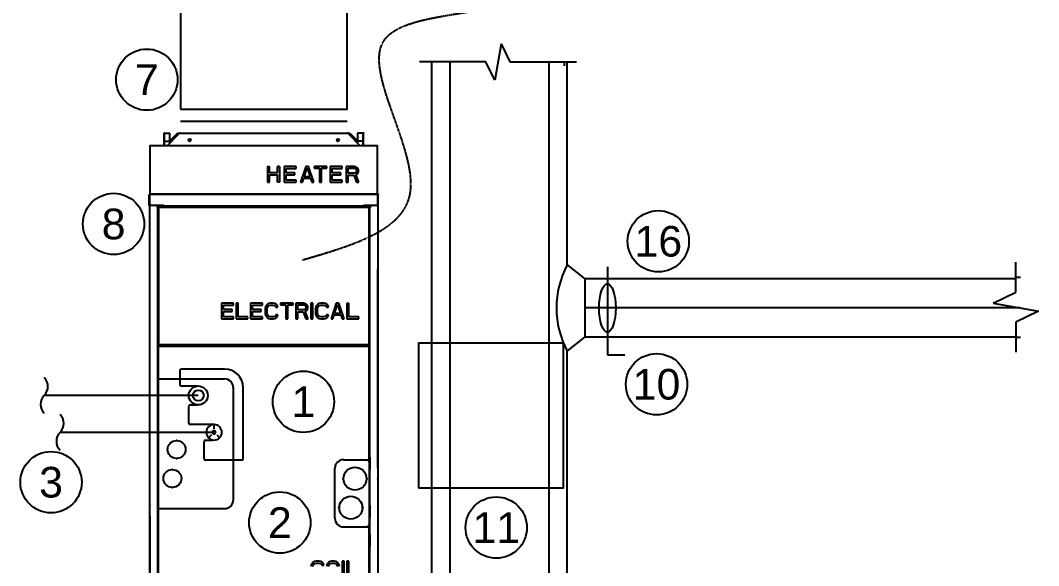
# Model space of a CAD drawing. Header units: millimetres. Extents: x -265298 to 39086, y 16803 to 136893.
# Drawn here: x -153539 to -149255, y 84628 to 86925 of the extents above; entities that cross this region are included whole.
import ezdxf
from ezdxf.enums import TextEntityAlignment as Align

# ---------------------------------------------------------------- set-up
doc = ezdxf.new("R2010")
doc.units = ezdxf.units.MM
doc.header["$LTSCALE"] = 25
doc.linetypes.add('schedules_symbols_notes$0$CENTER2', pattern=[1.125, 0.75, -0.125, 0.125, -0.125])
doc.linetypes.add('schedules_symbols_notes$0$HIDDEN2', pattern=[0.1875, 0.125, -0.0625])
for name, color, linetype in [('schedules_symbols_notes$0$M-ANNO', 11, 'Continuous'), ('schedules_symbols_notes$0$M-CONTROL CYAN', 4, 'Continuous'), ('schedules_symbols_notes$0$M-CONTROLWIRING', 140, 'schedules_symbols_notes$0$CENTER2'), ('schedules_symbols_notes$0$M-DETAIL CLR11', 11, 'Continuous'), ('schedules_symbols_notes$0$M-DETAIL CLR12', 12, 'Continuous'), ('schedules_symbols_notes$0$M-EQUIPMENT', 3, 'Continuous'), ('schedules_symbols_notes$0$M-HVAC-RETN-DUCT', 1, 'Continuous'), ('schedules_symbols_notes$0$M-HVAC-SUPP-DUCT', 4, 'Continuous'), ('schedules_symbols_notes$0$M-PIPE-REFR', 3, 'Continuous')]:
    doc.layers.add(name, color=color, linetype=linetype)
doc.styles.add('schedules_symbols_notes$0$RDZENG_0.25', font='micross.ttf', dxfattribs={"height": 4})

# ---------------------------------------------------------------- blocks, each defined once
blk = doc.blocks.new('*U320')
at = {"layer": 'Defpoints'}
blk.add_lwpolyline([(-304.8, -304.8), (304.8, -304.8), (304.8, 304.8), (-304.8, 304.8)], close=True, dxfattribs=at)
blk = doc.blocks.new('*U337')
at = {"layer": 'Defpoints', "color": 0, "linetype": 'ByBlock', "lineweight": -2, "transparency": 16777216}
blk.add_blockref('*U320', (7559.1, 22433), dxfattribs=at)
blk = doc.blocks.new('*U175')
blk.add_line((-6.905, 2), (6.905, 2))
at = {"color": 11}
blk.add_line((-6.905, 1), (6.905, 1), dxfattribs=at)
blk = doc.blocks.new('schedules_symbols_notes$0$A$C329E3B9B')
at = {"color": 12, "linetype": 'Continuous'}
for p, q in [((-16.51, 119.49), (-16.51, 121.57)), ((-16.51, 121.57), (-15.56, 121.57)), ((-16.51, 121.57), (-15.56, 121.57)), ((-16.51, 119.49), (-16.51, 121.57)), ((-16.44, 119.49), (-16.44, 121.57)), ((-16, 119.49), (-14, 121.49)), ((-15.56, 120.27), (-14.27, 121.57)), ((-15.56, 119.92), (-15.56, 121.57)), ((-15.56, 120.27), (-15.56, 121.57)), ((-15.56, 120.27), (-14.27, 121.57)), ((-14.27, 121.57), (-13.9, 121.57)), ((-14.27, 121.57), (-13.9, 121.57)), ((-13.9, 121.57), (-13.93, 121.54)), ((-13.9, 121.57), (-13.93, 121.54)), ((-13.81, 121.57), (13.81, 121.57)), ((-13.81, 121.57), (13.81, 121.57)), ((13.9, 121.57), (14.27, 121.57)), ((13.93, 121.54), (13.9, 121.57)), ((13.93, 121.54), (13.9, 121.57)), ((13.9, 121.57), (14.27, 121.57)), ((14, 121.49), (16, 119.49)), ((14.27, 121.57), (15.56, 120.27)), ((14.27, 121.57), (15.56, 120.27)), ((15.56, 121.57), (15.56, 119.92)), ((16.51, 121.57), (15.56, 121.57)), ((16.51, 121.57), (15.56, 121.57)), ((15.56, 121.57), (15.56, 120.27)), ((16.44, 121.57), (16.44, 119.49)), ((16.51, 119.49), (16.51, 121.57)), ((16.51, 119.49), (16.51, 121.57)), ((-16.44, 120.26), (-15.56, 120.26)), ((16.44, 120.26), (15.56, 120.26)), ((-16.61, 119.49), (-16.61, 119.47)), ((16.61, 119.49), (-16.61, 119.49)), ((-16.51, 119.49), (-16.61, 119.49)), ((-16.61, 119.49), (-16.61, 119.47)), ((16.61, 119.49), (16.51, 119.49)), ((16.61, 119.47), (16.61, 119.49)), ((16.61, 119.47), (16.61, 119.49)), ((0.62, 116.05), (0.62, 113.43)), ((0.62, 116.05), (0.95, 116.05)), ((0.95, 114.99), (0.95, 116.05)), ((2.26, 114.99), (0.95, 114.99)), ((2.26, 114.99), (2.26, 116.05)), ((2.59, 116.05), (2.26, 116.05)), ((2.59, 116.05), (2.59, 113.43)), ((3.39, 116.05), (3.39, 113.43)), ((5.36, 116.05), (3.39, 116.05)), ((3.72, 114.99), (3.72, 115.72)), ((3.72, 115.72), (5.36, 115.72)), ((5.14, 114.99), (3.72, 114.99)), ((5.14, 114.66), (5.14, 114.99)), ((5.36, 115.72), (5.36, 116.05)), ((6.97, 116.05), (6.09, 113.43)), ((6.7, 114.32), (7.19, 115.83)), ((7.41, 116.05), (6.97, 116.05)), ((7.19, 115.83), (7.68, 114.32)), ((8.28, 113.43), (7.41, 116.05)), ((8.36, 116.05), (8.36, 115.77)), ((10.44, 116.05), (8.36, 116.05)), ((8.36, 115.77), (9.24, 115.77)), ((9.24, 115.77), (9.24, 113.43)), ((9.56, 113.43), (9.56, 115.77)), ((9.56, 115.77), (10.44, 115.77)), ((10.44, 115.77), (10.44, 116.05)), ((11.02, 116.05), (11.02, 113.43)), ((12.98, 116.05), (11.02, 116.05)), ((11.35, 114.99), (11.35, 115.72)), ((11.35, 115.72), (12.98, 115.72)), ((12.77, 114.99), (11.35, 114.99)), ((12.77, 114.66), (12.77, 114.99)), ((12.98, 115.72), (12.98, 116.05)), ((13.66, 116.05), (13.66, 113.43)), ((14.97, 116.05), (13.66, 116.05)), ((13.99, 114.94), (13.99, 115.77)), ((13.99, 115.77), (15.03, 115.77)), ((15.03, 114.94), (13.99, 114.94)), ((15.25, 116), (14.97, 116.05)), ((15.03, 115.77), (15.19, 115.72)), ((15.19, 114.99), (15.03, 114.94)), ((15.19, 115.72), (15.3, 115.61)), ((15.3, 115.1), (15.19, 114.99)), ((15.46, 115.83), (15.25, 116)), ((15.25, 114.71), (15.46, 114.82)), ((15.74, 113.43), (15.25, 114.71)), ((15.3, 115.61), (15.35, 115.44)), ((15.35, 115.27), (15.3, 115.1)), ((15.35, 115.44), (15.35, 115.27)), ((15.63, 115.61), (15.46, 115.83)), ((15.46, 114.82), (15.63, 115.05)), ((15.68, 115.44), (15.63, 115.61)), ((15.63, 115.05), (15.68, 115.21)), ((15.68, 115.21), (15.68, 115.44)), ((0.62, 113.43), (0.95, 113.43)), ((0.95, 113.43), (0.95, 114.66)), ((0.95, 114.66), (2.26, 114.66)), ((2.26, 113.43), (2.26, 114.66)), ((2.59, 113.43), (2.26, 113.43)), ((3.39, 113.43), (5.36, 113.43)), ((3.72, 113.76), (3.72, 114.66)), ((3.72, 114.66), (5.14, 114.66)), ((5.36, 113.76), (3.72, 113.76)), ((5.36, 113.43), (5.36, 113.76)), ((6.09, 113.43), (6.42, 113.43)), ((6.42, 113.43), (6.64, 114.1)), ((6.64, 114.1), (7.73, 114.1)), ((7.68, 114.32), (6.7, 114.32)), ((7.73, 114.1), (7.95, 113.43)), ((7.95, 113.43), (8.28, 113.43)), ((9.24, 113.43), (9.56, 113.43)), ((11.02, 113.43), (12.98, 113.43)), ((11.35, 113.76), (11.35, 114.66)), ((11.35, 114.66), (12.77, 114.66)), ((12.98, 113.76), (11.35, 113.76)), ((12.98, 113.43), (12.98, 113.76)), ((13.66, 113.43), (13.99, 113.43)), ((13.99, 113.43), (13.99, 114.6)), ((13.99, 114.6), (14.92, 114.6)), ((14.92, 114.6), (15.35, 113.43)), ((15.35, 113.43), (15.74, 113.43)), ((-18.95, 111.38), (-18.88, 111.38)), ((-18.88, 111.39), (-18.88, 111.38)), ((-18.88, 109.81), (-18.88, 111.38)), ((-16.61, 111.47), (-18.87, 111.47)), ((18.88, 111.39), (18.88, 111.38)), ((18.88, 109.81), (18.88, 111.38)), ((18.95, 111.38), (18.88, 111.38)), ((-18.88, 109.81), (-18.88, 109.6)), ((18.88, 109.6), (18.88, 109.81)), ((-18.88, 0.09), (-18.88, 109.6)), ((-16.54, 109.55), (-18.62, 109.55)), ((-17.57, 109.37), (-17.66, 109.37)), ((-17.57, 109.37), (-17.57, 5.34)), ((-17.49, 109.3), (-17.49, 86.45)), ((-17.49, 109.3), (-17.4, 109.3)), ((-17.42, 109.37), (-17.42, 109.55)), ((-17.42, 109.37), (-17.42, 109.28)), ((17.42, 109.37), (-17.42, 109.37)), ((-17.4, 86.47), (-17.4, 109.28)), ((-17.4, 109.28), (17.4, 109.28)), ((-16.54, 109.46), (-16.54, 109.55)), ((16.54, 109.46), (-16.54, 109.46)), ((16.54, 109.46), (16.54, 109.55)), ((18.62, 109.55), (16.54, 109.55)), ((17.49, 109.3), (17.4, 109.3)), ((17.4, 109.28), (17.4, 86.47)), ((17.42, 109.55), (17.42, 109.37)), ((17.42, 109.28), (17.42, 109.37)), ((17.49, 86.45), (17.49, 109.3)), ((17.57, 5.34), (17.57, 109.37)), ((17.57, 109.37), (17.66, 109.37)), ((18.88, 109.6), (18.88, 0.09)), ((-17.49, 105.18), (-17.57, 105.18)), ((-17.49, 104.69), (-17.56, 104.69)), ((17.57, 105.18), (17.49, 105.18)), ((17.56, 104.69), (17.49, 104.69)), ((18.88, 66.01), (18.88, 99.01)), ((-6.99, 93.37), (-6.99, 90.75)), ((-5.03, 93.37), (-6.99, 93.37)), ((-6.67, 92.31), (-6.67, 93.04)), ((-6.67, 93.04), (-5.03, 93.04)), ((-5.03, 93.04), (-5.03, 93.37)), ((-4.59, 93.37), (-4.59, 90.75)), ((-4.26, 93.37), (-4.59, 93.37)), ((-4.26, 91.08), (-4.26, 93.37)), ((-2.19, 93.37), (-2.19, 90.75)), ((-0.22, 93.37), (-2.19, 93.37)), ((-1.86, 92.31), (-1.86, 93.04)), ((-1.86, 93.04), (-0.22, 93.04)), ((-0.22, 93.04), (-0.22, 93.37)), ((0.38, 92.98), (0.27, 92.76)), ((0.6, 93.21), (0.38, 92.98)), ((0.82, 93.32), (0.6, 93.21)), ((0.6, 92.7), (0.71, 92.87)), ((0.71, 92.87), (0.87, 92.98)), ((1.09, 93.37), (0.82, 93.32)), ((0.87, 92.98), (1.09, 93.04)), ((1.58, 93.37), (1.09, 93.37)), ((1.09, 93.04), (1.58, 93.04)), ((1.86, 93.32), (1.58, 93.37)), ((1.58, 93.04), (1.8, 92.98)), ((1.8, 92.98), (1.97, 92.87)), ((2.08, 93.21), (1.86, 93.32)), ((1.97, 92.87), (2.02, 92.7)), ((2.29, 92.98), (2.08, 93.21)), ((2.35, 92.7), (2.29, 92.98)), ((2.79, 93.37), (2.79, 93.09)), ((4.86, 93.37), (2.79, 93.37)), ((2.79, 93.09), (3.66, 93.09)), ((3.66, 93.09), (3.66, 90.75)), ((3.99, 90.75), (3.99, 93.09)), ((3.99, 93.09), (4.86, 93.09)), ((4.86, 93.09), (4.86, 93.37)), ((5.3, 93.37), (5.3, 90.75)), ((6.61, 93.37), (5.3, 93.37)), ((5.63, 92.26), (5.63, 93.09)), ((5.63, 93.09), (6.67, 93.09)), ((6.88, 93.32), (6.61, 93.37)), ((6.67, 93.09), (6.83, 93.04)), ((6.83, 93.04), (6.94, 92.93)), ((7.1, 93.15), (6.88, 93.32)), ((6.94, 92.93), (6.99, 92.76)), ((7.27, 92.93), (7.1, 93.15)), ((7.32, 92.76), (7.27, 92.93)), ((7.81, 93.37), (7.81, 90.75)), ((8.14, 93.37), (7.81, 93.37)), ((8.14, 90.75), (8.14, 93.37)), ((8.74, 92.98), (8.63, 92.76)), ((8.96, 93.21), (8.74, 92.98)), ((9.18, 93.32), (8.96, 93.21)), ((8.96, 92.7), (9.07, 92.87)), ((9.07, 92.87), (9.23, 92.98)), ((9.45, 93.37), (9.18, 93.32)), ((9.23, 92.98), (9.45, 93.04)), ((9.94, 93.37), (9.45, 93.37)), ((9.45, 93.04), (9.94, 93.04)), ((10.22, 93.32), (9.94, 93.37)), ((9.94, 93.04), (10.16, 92.98)), ((10.16, 92.98), (10.33, 92.87)), ((10.44, 93.21), (10.22, 93.32)), ((10.33, 92.87), (10.38, 92.7)), ((10.66, 92.98), (10.44, 93.21)), ((10.71, 92.7), (10.66, 92.98)), ((12.02, 93.37), (11.15, 90.75)), ((11.75, 91.64), (12.24, 93.15)), ((12.46, 93.37), (12.02, 93.37)), ((12.24, 93.15), (12.73, 91.64)), ((13.33, 90.75), (12.46, 93.37)), ((13.77, 93.37), (13.77, 90.75)), ((13.77, 93.37), (14.1, 93.37)), ((14.1, 91.08), (14.1, 93.37)), ((-5.25, 92.31), (-6.67, 92.31)), ((-6.67, 91.08), (-6.67, 91.98)), ((-6.67, 91.98), (-5.25, 91.98)), ((-5.25, 91.98), (-5.25, 92.31)), ((-0.44, 92.31), (-1.86, 92.31)), ((-1.86, 91.08), (-1.86, 91.98)), ((-1.86, 91.98), (-0.44, 91.98)), ((-0.44, 91.98), (-0.44, 92.31)), ((0.27, 92.76), (0.22, 92.48)), ((0.22, 92.48), (0.22, 91.64)), ((0.22, 91.64), (0.27, 91.36)), ((0.27, 91.36), (0.38, 91.14)), ((0.38, 91.14), (0.6, 90.92)), ((0.55, 92.48), (0.6, 92.7)), ((0.55, 91.64), (0.55, 92.48)), ((0.6, 91.42), (0.55, 91.64)), ((0.71, 91.25), (0.6, 91.42)), ((0.87, 91.14), (0.71, 91.25)), ((1.09, 91.08), (0.87, 91.14)), ((1.8, 91.14), (1.58, 91.08)), ((1.97, 91.25), (1.8, 91.14)), ((2.02, 91.42), (1.97, 91.25)), ((2.02, 92.7), (2.35, 92.7)), ((2.35, 91.42), (2.02, 91.42)), ((2.08, 90.92), (2.29, 91.14)), ((2.29, 91.14), (2.35, 91.42)), ((6.67, 92.26), (5.63, 92.26)), ((5.63, 90.75), (5.63, 91.92)), ((5.63, 91.92), (6.56, 91.92)), ((6.56, 91.92), (6.99, 90.75)), ((6.83, 92.31), (6.67, 92.26)), ((6.94, 92.42), (6.83, 92.31)), ((6.88, 92.03), (7.1, 92.15)), ((7.38, 90.75), (6.88, 92.03)), ((6.99, 92.59), (6.94, 92.42)), ((6.99, 92.76), (6.99, 92.59)), ((7.1, 92.15), (7.27, 92.37)), ((7.27, 92.37), (7.32, 92.54)), ((7.32, 92.54), (7.32, 92.76)), ((8.63, 92.76), (8.58, 92.48)), ((8.58, 92.48), (8.58, 91.64)), ((8.58, 91.64), (8.63, 91.36)), ((8.63, 91.36), (8.74, 91.14)), ((8.74, 91.14), (8.96, 90.92)), ((8.91, 92.48), (8.96, 92.7)), ((8.91, 91.64), (8.91, 92.48)), ((8.96, 91.42), (8.91, 91.64)), ((9.07, 91.25), (8.96, 91.42)), ((9.23, 91.14), (9.07, 91.25)), ((9.45, 91.08), (9.23, 91.14)), ((10.16, 91.14), (9.94, 91.08)), ((10.33, 91.25), (10.16, 91.14)), ((10.38, 91.42), (10.33, 91.25)), ((10.38, 92.7), (10.71, 92.7)), ((10.71, 91.42), (10.38, 91.42)), ((10.44, 90.92), (10.66, 91.14)), ((10.66, 91.14), (10.71, 91.42)), ((11.47, 90.75), (11.69, 91.42)), ((11.69, 91.42), (12.79, 91.42)), ((12.73, 91.64), (11.75, 91.64)), ((12.79, 91.42), (13, 90.75)), ((-6.99, 90.75), (-5.03, 90.75)), ((-5.03, 91.08), (-6.67, 91.08)), ((-5.03, 90.75), (-5.03, 91.08)), ((-4.59, 90.75), (-2.62, 90.75)), ((-2.62, 91.08), (-4.26, 91.08)), ((-2.62, 90.75), (-2.62, 91.08)), ((-2.19, 90.75), (-0.22, 90.75)), ((-0.22, 91.08), (-1.86, 91.08)), ((-0.22, 90.75), (-0.22, 91.08)), ((0.6, 90.92), (0.82, 90.81)), ((0.82, 90.81), (1.09, 90.75)), ((1.58, 91.08), (1.09, 91.08)), ((1.09, 90.75), (1.58, 90.75)), ((1.58, 90.75), (1.86, 90.81)), ((1.86, 90.81), (2.08, 90.92)), ((3.66, 90.75), (3.99, 90.75)), ((5.3, 90.75), (5.63, 90.75)), ((6.99, 90.75), (7.38, 90.75)), ((7.81, 90.75), (8.14, 90.75)), ((8.96, 90.92), (9.18, 90.81)), ((9.18, 90.81), (9.45, 90.75)), ((9.94, 91.08), (9.45, 91.08)), ((9.45, 90.75), (9.94, 90.75)), ((9.94, 90.75), (10.22, 90.81)), ((10.22, 90.81), (10.44, 90.92)), ((11.15, 90.75), (11.47, 90.75)), ((13, 90.75), (13.33, 90.75)), ((13.77, 90.75), (15.74, 90.75)), ((15.74, 91.08), (14.1, 91.08)), ((15.74, 90.75), (15.74, 91.08)), ((-17.49, 86.45), (-17.4, 86.45)), ((-17.49, 86.13), (-17.49, 80.8)), ((-17.49, 86.13), (-17.42, 86.13)), ((-17.42, 86.38), (-17.42, 86.47)), ((-17.42, 86.38), (17.42, 86.38)), ((-17.42, 86.2), (-17.42, 86.13)), ((17.42, 86.2), (-17.42, 86.2)), ((17.4, 86.47), (-17.4, 86.47)), ((-16.98, 86.2), (-16.98, 86.38)), ((16.98, 86.2), (16.98, 86.38)), ((17.4, 86.45), (17.49, 86.45)), ((17.42, 86.38), (17.42, 86.47)), ((17.42, 86.2), (17.42, 86.13)), ((17.49, 86.13), (17.42, 86.13)), ((17.49, 67.42), (17.49, 86.13)), ((-13.9, 82.18), (-13.9, 79.89)), ((-6.47, 82.44), (-13.64, 82.44)), ((-17.49, 80.8), (-6.47, 80.8)), ((-17.42, 59.3), (-17.42, 80.8)), ((-11.05, 79.62), (-13.64, 79.62)), ((-11.46, 79.51), (-11.51, 79.62)), ((-11.2, 79.59), (-11.22, 79.62)), ((-5.05, 79.38), (-5.05, 60.72)), ((-3.41, 67.58), (-3.41, 79.38)), ((-17.56, 75.29), (-17.56, 77.3)), ((-17.56, 77.3), (-17.42, 77.3)), ((-12.41, 73.5), (-12.41, 76.26)), ((-12.15, 76.52), (-11.05, 76.52)), ((-17.56, 75.29), (-17.42, 75.29)), ((-8.22, 73.24), (-12.15, 73.24)), ((-8.73, 73.14), (-8.77, 73.24)), ((-8.47, 73.21), (-8.49, 73.24)), ((-8.22, 72.56), (-8.22, 73.24)), ((-17.56, 69.87), (-17.56, 71.88)), ((-17.56, 71.88), (-17.42, 71.88)), ((-8.64, 71.53), (-9.13, 71.04)), ((-7.79, 71.53), (-7.31, 71.04)), ((-17.56, 69.87), (-17.42, 69.87)), ((-14.5, 70.6), (-14.5, 70.67)), ((-14.5, 70.67), (-14.35, 70.67)), ((-14.35, 70.67), (-14.35, 70.6)), ((-9.88, 67.58), (-9.88, 70.4)), ((-9.62, 70.66), (-8.48, 70.66)), ((-14.5, 67.56), (-14.5, 67.63)), ((-14.35, 67.56), (-14.5, 67.56)), ((-14.35, 67.63), (-14.35, 67.56)), ((17.56, 67.86), (17.49, 67.86)), ((17.56, 67.86), (17.56, 65.85)), ((-15.2, 65.79), (-15.2, 65.86)), ((-15.2, 65.86), (-15.05, 65.86)), ((-15.05, 65.86), (-15.05, 65.79)), ((-3.67, 67.32), (-9.65, 67.32)), ((11.8, 57.7), (11.8, 66.01)), ((13.22, 67.42), (17.49, 67.42)), ((17.31, 67.42), (17.31, 67.25)), ((17.49, 67.16), (17.4, 67.16)), ((17.42, 67.16), (17.42, 67.42)), ((17.49, 67.16), (17.49, 56.55)), ((17.56, 65.85), (17.49, 65.85)), ((13.16, 64.34), (13.23, 64.34)), ((13.16, 64.18), (13.16, 64.34)), ((13.23, 64.18), (13.16, 64.18)), ((17.02, 64.34), (17.09, 64.34)), ((17.09, 64.18), (17.02, 64.18)), ((17.09, 64.34), (17.09, 64.18)), ((-17.56, 61.88), (-17.56, 63.89)), ((-17.56, 63.89), (-17.42, 63.89)), ((-15.2, 62.75), (-15.2, 62.82)), ((-15.05, 62.75), (-15.2, 62.75)), ((-15.05, 62.82), (-15.05, 62.75)), ((-17.56, 61.88), (-17.42, 61.88)), ((-17.49, 59.3), (-17.49, 43.65)), ((-17.49, 59.3), (-6.47, 59.3)), ((12.46, 59.53), (12.53, 59.53)), ((12.46, 59.37), (12.46, 59.53)), ((12.53, 59.37), (12.46, 59.37)), ((16.33, 59.53), (16.4, 59.53)), ((16.4, 59.37), (16.33, 59.37)), ((16.4, 59.53), (16.4, 59.37)), ((17.56, 59.87), (17.49, 59.87)), ((17.56, 59.87), (17.56, 57.86)), ((-18.88, 58.09), (-18.88, 34.05)), ((17.56, 57.86), (17.49, 57.86)), ((13.22, 56.29), (17.49, 56.29)), ((17.31, 56.29), (17.31, 56.46)), ((17.49, 56.55), (17.4, 56.55)), ((17.42, 56.29), (17.42, 56.55)), ((17.49, 43.65), (17.49, 56.29)), ((17.56, 55.02), (17.49, 55.02)), ((17.56, 55.02), (17.56, 53.01)), ((17.56, 53.01), (17.49, 53.01)), ((7.87, 49.96), (7.81, 49.68)), ((7.98, 50.19), (7.87, 49.96)), ((8.2, 50.41), (7.98, 50.19)), ((8.14, 49.68), (8.2, 49.91)), ((8.42, 50.52), (8.2, 50.41)), ((8.2, 49.91), (8.31, 50.07)), ((8.31, 50.07), (8.47, 50.19)), ((8.69, 50.58), (8.42, 50.52)), ((8.47, 50.19), (8.69, 50.24)), ((9.18, 50.58), (8.69, 50.58)), ((8.69, 50.24), (9.18, 50.24)), ((9.45, 50.52), (9.18, 50.58)), ((9.18, 50.24), (9.4, 50.19)), ((9.4, 50.19), (9.56, 50.07)), ((9.67, 50.41), (9.45, 50.52)), ((9.56, 50.07), (9.62, 49.91)), ((9.62, 49.91), (9.95, 49.91)), ((9.89, 50.19), (9.67, 50.41)), ((9.95, 49.91), (9.89, 50.19)), ((10.44, 49.96), (10.38, 49.68)), ((10.55, 50.19), (10.44, 49.96)), ((10.76, 50.41), (10.55, 50.19)), ((10.71, 49.68), (10.76, 49.91)), ((10.98, 50.52), (10.76, 50.41)), ((10.76, 49.91), (10.87, 50.07)), ((10.87, 50.07), (11.04, 50.19)), ((11.26, 50.58), (10.98, 50.52)), ((11.04, 50.19), (11.26, 50.24)), ((11.69, 50.58), (11.26, 50.58)), ((11.26, 50.24), (11.69, 50.24)), ((11.97, 50.52), (11.69, 50.58)), ((11.69, 50.24), (11.91, 50.19)), ((11.91, 50.19), (12.08, 50.07)), ((12.19, 50.41), (11.97, 50.52)), ((12.08, 50.07), (12.19, 49.91)), ((12.4, 50.19), (12.19, 50.41)), ((12.19, 49.91), (12.24, 49.68)), ((12.51, 49.96), (12.4, 50.19)), ((12.57, 49.68), (12.51, 49.96)), ((13.33, 50.58), (13.01, 50.58)), ((13.01, 50.58), (13.01, 47.95)), ((13.33, 47.95), (13.33, 50.58)), ((14.1, 50.58), (13.77, 50.58)), ((13.77, 50.58), (13.77, 47.95)), ((14.1, 48.29), (14.1, 50.58))]:
    blk.add_line(p, q, dxfattribs=at)
at = {"linetype": 'Continuous'}
for p, q in [((-18.95, 109.55), (-18.95, 111.38)), ((-18.95, 109.55), (-18.95, 111.38)), ((18.87, 111.47), (-18.87, 111.47)), ((18.87, 111.47), (16.61, 111.47)), ((18.95, 109.55), (18.95, 111.38)), ((18.95, 109.55), (18.95, 111.38)), ((-18.88, 109.55), (-18.95, 109.55)), ((-18.88, 109.55), (-18.95, 109.55)), ((-18.88, 0.09), (-18.88, 109.55)), ((18.88, 109.55), (18.95, 109.55)), ((18.88, 109.55), (18.95, 109.55)), ((18.88, 109.55), (18.88, 0.09))]:
    blk.add_line(p, q, dxfattribs=at)
blk.add_lwpolyline([(-18.87, 111.47), (18.84, 111.47), (18.84, 119.49), (-18.87, 119.49)], close=True, dxfattribs=at)
at = {"color": 12, "linetype": 'Continuous'}
for centre, radius in [((-12.26, 120.41), 0.201), ((12.31, 120.41), 0.201), ((-10.84, 78.07), 1.57), ((-10.84, 78.07), 0.901), ((-14.43, 69.11), 1.49), ((-15.12, 64.3), 1.49), ((15.12, 64.26), 1.9), ((14.43, 59.45), 1.9)]:
    blk.add_circle(centre, radius, dxfattribs=at)
for centre, radius, start, end in [((-13.81, 121.31), 0.262, 90, 135), ((-13.81, 121.31), 0.262, 90, 117.3374), ((13.81, 121.31), 0.262, 45, 90), ((13.81, 121.31), 0.262, 62.6626, 90), ((-18.62, 109.81), 0.262, 180, 270), ((18.62, 109.81), 0.262, 270, 0), ((-17.66, 109.46), 0.0874, 90, 270), ((-16.57, 115.81), 6.58, 262.6117, 262.7704), ((-23.93, 108.46), 6.58, 7.2296, 7.3883), ((23.93, 108.46), 6.58, 172.6117, 172.7704), ((16.57, 115.81), 6.58, 277.2296, 277.3883), ((17.66, 109.46), 0.0874, 270, 90), ((-16.57, 79.94), 6.58, 97.2296, 97.3883), ((-16.57, 92.64), 6.58, 262.6117, 262.7704), ((-23.93, 87.29), 6.58, 352.6117, 352.7704), ((-23.93, 85.29), 6.58, 7.2296, 7.3883), ((16.57, 79.94), 6.58, 82.6117, 82.7704), ((23.93, 87.29), 6.58, 187.2296, 187.3883), ((23.93, 85.29), 6.58, 172.6117, 172.7704), ((16.57, 92.64), 6.58, 277.2296, 277.3883), ((-13.64, 82.18), 0.262, 90, 180), ((-6.47, 79.38), 3.06, 0, 90), ((-13.64, 79.89), 0.262, 180, 270), ((-11.79, 79.62), 0.262, 309.4834, 1.1492), ((-6.47, 79.38), 1.42, 0, 90), ((-12.15, 76.26), 0.262, 90, 180), ((-12.15, 73.5), 0.262, 180, 270), ((-8.22, 71.95), 1.29, 258.5034, 258.2074), ((-9.06, 73.26), 0.262, 302.9291, 357.1285), ((-8.22, 71.95), 0.271, 345.4977, 343.7621), ((-8.22, 71.95), 0.262, 0, 180), ((-9.62, 70.4), 0.262, 90, 180), ((-9.62, 67.58), 0.262, 180, 270), ((-3.67, 67.58), 0.262, 270, 0), ((13.22, 66.01), 1.42, 90, 180), ((17.4, 67.25), 0.0874, 180, 270), ((-6.47, 60.72), 1.42, 270, 0), ((13.22, 57.7), 1.42, 180, 270), ((17.4, 56.46), 0.0874, 90, 180)]:
    blk.add_arc(centre, radius, start, end, dxfattribs=at)
at = {"linetype": 'Continuous'}
for centre, start, end in [((-18.87, 111.38), 90, 180), ((-18.87, 111.38), 90, 180), ((18.87, 111.38), 0, 90), ((18.87, 111.38), 0, 90)]:
    blk.add_arc(centre, 0.0874, start, end, dxfattribs=at)
at = {"layer": 'schedules_symbols_notes$0$M-DETAIL CLR12', "linetype": 'Continuous'}
for points in [[(-18.87, 111.47), (-18.87, 111.46), (-18.87, 111.46), (-18.87, 111.45), (-18.88, 111.44), (-18.88, 111.43), (-18.88, 111.43), (-18.88, 111.42), (-18.88, 111.41), (-18.88, 111.4), (-18.88, 111.39)], [(18.87, 111.47), (18.87, 111.46), (18.87, 111.46), (18.87, 111.45), (18.88, 111.44), (18.88, 111.43), (18.88, 111.43), (18.88, 111.42), (18.88, 111.41), (18.88, 111.4), (18.88, 111.39)], [(-17.44, 109.29), (-17.45, 109.29), (-17.45, 109.29), (-17.46, 109.29), (-17.46, 109.29), (-17.46, 109.29), (-17.47, 109.3), (-17.47, 109.3), (-17.48, 109.3), (-17.48, 109.3), (-17.49, 109.3)], [(-17.42, 109.29), (-17.42, 109.29), (-17.42, 109.29), (-17.43, 109.29), (-17.43, 109.29), (-17.43, 109.29), (-17.44, 109.29), (-17.44, 109.29)], [(-17.4, 109.33), (-17.4, 109.33), (-17.41, 109.34), (-17.41, 109.34), (-17.41, 109.35), (-17.41, 109.35), (-17.41, 109.36), (-17.41, 109.36), (-17.41, 109.36), (-17.41, 109.37), (-17.42, 109.37)], [(-17.4, 109.3), (-17.4, 109.31), (-17.4, 109.31), (-17.4, 109.31), (-17.4, 109.32), (-17.4, 109.32), (-17.4, 109.32), (-17.4, 109.33)], [(17.4, 109.33), (17.4, 109.33), (17.41, 109.34), (17.41, 109.34), (17.41, 109.35), (17.41, 109.35), (17.41, 109.36), (17.41, 109.36), (17.41, 109.36), (17.41, 109.37), (17.42, 109.37)], [(17.4, 109.3), (17.4, 109.31), (17.4, 109.31), (17.4, 109.31), (17.4, 109.32), (17.4, 109.32), (17.4, 109.32), (17.4, 109.33)], [(17.42, 109.29), (17.42, 109.29), (17.42, 109.29), (17.43, 109.29), (17.43, 109.29), (17.43, 109.29), (17.44, 109.29), (17.44, 109.29)], [(17.44, 109.29), (17.45, 109.29), (17.45, 109.29), (17.46, 109.29), (17.46, 109.29), (17.46, 109.29), (17.47, 109.3), (17.47, 109.3), (17.48, 109.3), (17.48, 109.3), (17.49, 109.3)], [(-17.44, 86.46), (-17.45, 86.46), (-17.45, 86.46), (-17.46, 86.46), (-17.46, 86.46), (-17.46, 86.46), (-17.47, 86.46), (-17.47, 86.45), (-17.48, 86.45), (-17.48, 86.45), (-17.49, 86.45)], [(-17.47, 86.13), (-17.48, 86.13), (-17.48, 86.13), (-17.48, 86.13), (-17.48, 86.13), (-17.48, 86.13), (-17.48, 86.13), (-17.48, 86.13), (-17.49, 86.13)], [(-17.42, 86.12), (-17.42, 86.12), (-17.43, 86.12), (-17.44, 86.12), (-17.45, 86.12), (-17.45, 86.12), (-17.46, 86.12), (-17.47, 86.13), (-17.47, 86.13)], [(-17.42, 86.46), (-17.42, 86.46), (-17.42, 86.46), (-17.43, 86.46), (-17.43, 86.46), (-17.43, 86.46), (-17.44, 86.46), (-17.44, 86.46)], [(-17.4, 86.42), (-17.4, 86.42), (-17.41, 86.41), (-17.41, 86.41), (-17.41, 86.4), (-17.41, 86.4), (-17.41, 86.39), (-17.41, 86.39), (-17.41, 86.39), (-17.41, 86.38), (-17.42, 86.38)], [(-17.41, 86.19), (-17.41, 86.19), (-17.41, 86.2), (-17.41, 86.2), (-17.41, 86.2), (-17.41, 86.2), (-17.41, 86.2), (-17.41, 86.2), (-17.42, 86.2)], [(-17.4, 86.13), (-17.4, 86.14), (-17.4, 86.15), (-17.4, 86.16), (-17.4, 86.16), (-17.41, 86.17), (-17.41, 86.18), (-17.41, 86.18), (-17.41, 86.19)], [(-17.4, 86.45), (-17.4, 86.44), (-17.4, 86.44), (-17.4, 86.44), (-17.4, 86.43), (-17.4, 86.43), (-17.4, 86.43), (-17.4, 86.42)], [(17.4, 86.45), (17.4, 86.44), (17.4, 86.44), (17.4, 86.44), (17.4, 86.43), (17.4, 86.43), (17.4, 86.43), (17.4, 86.42)], [(17.4, 86.42), (17.4, 86.42), (17.41, 86.41), (17.41, 86.41), (17.41, 86.4), (17.41, 86.4), (17.41, 86.39), (17.41, 86.39), (17.41, 86.39), (17.41, 86.38), (17.42, 86.38)], [(17.4, 86.13), (17.4, 86.14), (17.4, 86.15), (17.4, 86.16), (17.4, 86.16), (17.41, 86.17), (17.41, 86.18), (17.41, 86.18), (17.41, 86.19)], [(17.41, 86.19), (17.41, 86.19), (17.41, 86.2), (17.41, 86.2), (17.41, 86.2), (17.41, 86.2), (17.41, 86.2), (17.41, 86.2), (17.42, 86.2)], [(17.42, 86.46), (17.42, 86.46), (17.42, 86.46), (17.43, 86.46), (17.43, 86.46), (17.43, 86.46), (17.44, 86.46), (17.44, 86.46)], [(17.42, 86.12), (17.42, 86.12), (17.43, 86.12), (17.44, 86.12), (17.45, 86.12), (17.45, 86.12), (17.46, 86.12), (17.47, 86.13), (17.47, 86.13)], [(17.44, 86.46), (17.45, 86.46), (17.45, 86.46), (17.46, 86.46), (17.46, 86.46), (17.46, 86.46), (17.47, 86.46), (17.47, 86.45), (17.48, 86.45), (17.48, 86.45), (17.49, 86.45)], [(17.47, 86.13), (17.48, 86.13), (17.48, 86.13), (17.48, 86.13), (17.48, 86.13), (17.48, 86.13), (17.48, 86.13), (17.48, 86.13), (17.49, 86.13)]]:
    blk.add_lwpolyline(points, dxfattribs=at)
for p in [(-16.44, 121.57), (16.44, 121.57), (16.44, 121.57), (16.51, 121.57), (16.51, 121.57), (18.87, 111.47), (18.87, 111.47), (18.95, 111.38), (18.95, 111.38), (18.88, 64.26), (-18.88, 59.84)]:
    blk.add_point(p, dxfattribs=at)
blk = doc.blocks.new('*U179')
for p, q in [((11.53, 3.03), (10.47, -3.03)), ((11.53, 3.03), (13, 0)), ((9, 0), (-2, 0)), ((10.47, -3.03), (9, 0)), ((13, 0), (24, 0))]:
    blk.add_line(p, q)
at = {"layer": 'Defpoints', "color": 123}
for p, q in [((0, 0), (0, -0.64)), ((22, 0), (22, -0.64))]:
    blk.add_line(p, q, dxfattribs=at)
blk = doc.blocks.new('*U168')
for p, q in [((4.53, 3.03), (3.47, -3.03)), ((4.53, 3.03), (6, 0)), ((2, 0), (-2, 0)), ((3.47, -3.03), (2, 0)), ((6, 0), (10, 0))]:
    blk.add_line(p, q)
at = {"layer": 'Defpoints', "color": 123}
for p, q in [((0, 0), (0, -0.64)), ((8, 0), (8, -0.64))]:
    blk.add_line(p, q, dxfattribs=at)
blk = doc.blocks.new('*U210')
for centre, start, end in [((-0.0309, 0.0309), 315, 45), ((0.0309, -0.0309), 135, 225)]:
    blk.add_arc(centre, 0.0437, start, end)
blk = doc.blocks.new('schedules_symbols_notes$0$KEYED NOTE_0.25')
at = {"layer": 'schedules_symbols_notes$0$M-ANNO'}
blk.add_circle((0, 0), 4, dxfattribs=at)
at = {"layer": 'schedules_symbols_notes$0$M-ANNO', "style": 'schedules_symbols_notes$0$RDZENG_0.25'}
blk.add_attdef('#', text='', height=4, dxfattribs=at).set_placement((0, 0), align=Align.MIDDLE_CENTER)

msp = doc.modelspace()

# ---------------------------------------------------------------- linework, layer by layer
at = {"layer": 'schedules_symbols_notes$0$M-CONTROLWIRING', "ltscale": 0.0254}
msp.add_spline([(-152352.8, 85915.4), (-151901, 86186.1), (-152013.5, 86831.9), (-151454.4, 87012.3), (-151380.4, 88338.1), (-151257.7, 88868.4)], degree=3, dxfattribs=at)
at = {"layer": 'schedules_symbols_notes$0$M-DETAIL CLR11'}
msp.add_lwpolyline([(-149331.8, 85713.1), (-151164.8, 85713.1)], dxfattribs=at)
at = {"layer": 'schedules_symbols_notes$0$M-HVAC-RETN-DUCT'}
for p, q in [((-151809.4, 86749.4), (-151809.4, 83170.9)), ((-151237.9, 85894.9), (-151237.9, 86749.4)), ((-151237.9, 83170.9), (-151237.9, 85531.2))]:
    msp.add_line(p, q, dxfattribs=at)
at = {"layer": 'schedules_symbols_notes$0$M-HVAC-SUPP-DUCT'}
for p, q in [((-151237.9, 85894.9), (-151164.8, 85836.4)), ((-151069.1, 85886), (-151069.1, 85515.9)), ((-151164.8, 85836.4), (-151164.8, 85589.8)), ((-151237.9, 85531.2), (-151164.8, 85589.8)), ((-151069.1, 85515.9), (-150996, 85515.9))]:
    msp.add_line(p, q, dxfattribs=at)
msp.add_lwpolyline([(-152866.1, 86551.1), (-152164.5, 86551.1), (-152164.5, 87722.7), (-152866.1, 87722.7)], close=True, dxfattribs=at)
at = {"layer": 'schedules_symbols_notes$0$M-HVAC-SUPP-DUCT', "color": 12, "linetype": 'schedules_symbols_notes$0$HIDDEN2', "ltscale": 0.05}
for points in [[(-151315.5, 86749.4), (-151315.5, 83170.9), (-151315.5, 82550.1), (-151967.8, 82550.1)], [(-151731.7, 86749.4), (-151731.7, 83170.9), (-151731.7, 82966.3), (-151967.8, 82966.3)]]:
    msp.add_lwpolyline(points, dxfattribs=at)
at = {"layer": 'schedules_symbols_notes$0$M-HVAC-SUPP-DUCT', "linetype": 'Continuous'}
for points in [[(-149350.6, 85836.4), (-151164.8, 85836.4)], [(-149350.6, 85589.8), (-151164.8, 85589.8)]]:
    msp.add_lwpolyline(points, dxfattribs=at)
at = {"layer": 'schedules_symbols_notes$0$M-HVAC-SUPP-DUCT'}
msp.add_arc((-150899.4, 85713.1), 384.2, 151.7473, 208.2527, dxfattribs=at)
msp.add_ellipse((-151069.1, 85713.1), major_axis=(0, 101.9), ratio=0.341288, dxfattribs=at)
at = {"layer": 'schedules_symbols_notes$0$M-PIPE-REFR'}
for p, q in [((-152790.7, 85344.8), (-153438.8, 85344.8)), ((-152724, 85189.3), (-153372.2, 85189.3))]:
    msp.add_line(p, q, dxfattribs=at)

# ---------------------------------------------------------------- block references
at = {"layer": 'Defpoints'}
msp.add_blockref('*U337', (-159117.9, 62826.9), dxfattribs=at)
at = {"layer": 'schedules_symbols_notes$0$M-ANNO', "xscale": 32.258, "yscale": 32.258, "zscale": 32.258}
for p, values in [((-153007.1, 86674.8), {'#': '7'}), ((-153146.9, 86067), {'#': '8'}), ((-150854.9, 85994.1), {'#': '16'}), ((-150862.5, 85391.8), {'#': '10'}), ((-152348.3, 85318), {'#': '1'}), ((-153410.2, 84979.3), {'#': '3'}), ((-152447.5, 84809.2), {'#': '2'}), ((-151536.8, 84788.2), {'#': '11'})]:
    msp.add_blockref('schedules_symbols_notes$0$KEYED NOTE_0.25', p, dxfattribs=at).add_auto_attribs(values)
at = {"layer": 'schedules_symbols_notes$0$M-CONTROL CYAN', "xscale": 50.8, "yscale": 50.8, "zscale": 50.8}
msp.add_blockref('*U175', (-152515.3, 86449.5), dxfattribs=at)
at = {"layer": 'schedules_symbols_notes$0$M-EQUIPMENT', "xscale": 25.4, "yscale": 25.4, "zscale": 25.4}
msp.add_blockref('schedules_symbols_notes$0$A$C329E3B9B', (-152515.3, 83361.7), dxfattribs=at)
at = {"layer": 'schedules_symbols_notes$0$M-HVAC-RETN-DUCT', "xscale": 25.4, "yscale": 25.4, "zscale": 25.4}
msp.add_blockref('*U179', (-151809.4, 86749.4), dxfattribs=at)
at = {"layer": 'schedules_symbols_notes$0$M-HVAC-SUPP-DUCT', "linetype": 'Continuous', "xscale": 31.65455914217181, "yscale": 31.65455914217181, "zscale": 31.65455914217181, "rotation": 90}
msp.add_blockref('*U168', (-149350.6, 85589.8), dxfattribs=at)
at = {"layer": 'schedules_symbols_notes$0$M-PIPE-REFR', "xscale": 1219.2, "yscale": 1219.2, "zscale": 1219.2}
for p in [(-153438.8, 85344.8), (-153372.2, 85189.3)]:
    msp.add_blockref('*U210', p, dxfattribs=at)

doc.saveas('drawing.dxf')
